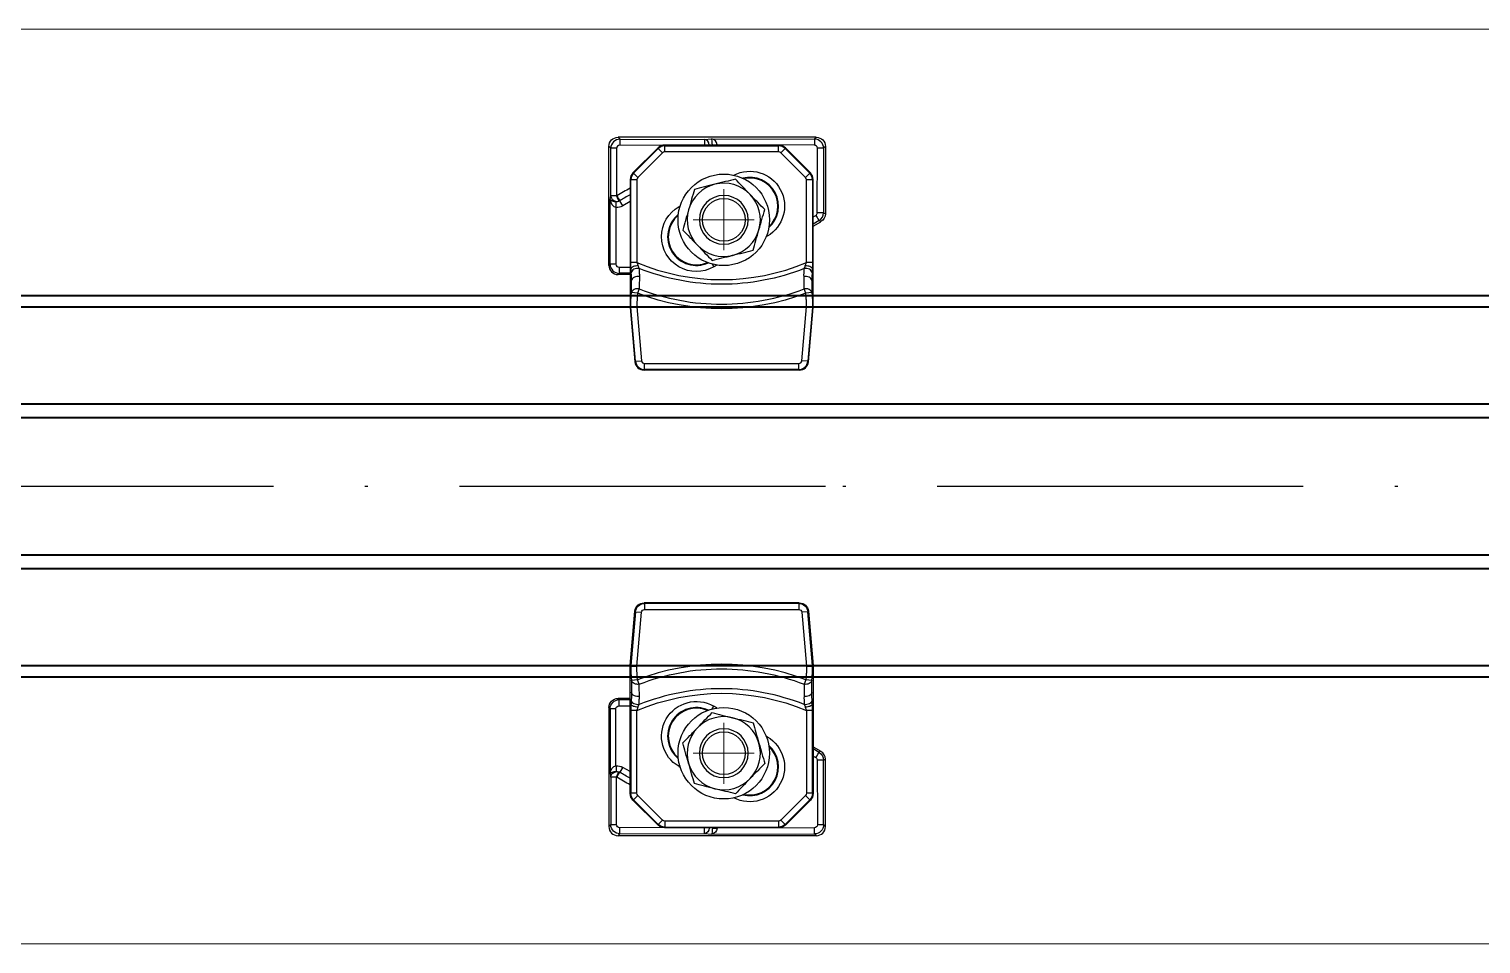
# Model space of a CAD drawing. Header units: centimetres. Extents: x 470464 to 524273, y 49611 to 59074.
# Drawn here: x 490144.97 to 490192.57, y 53542.56 to 53572.56 of the extents above; entities that cross this region are included whole.
import ezdxf

# ---------------------------------------------------------------- set-up
doc = ezdxf.new("R2010")
doc.units = ezdxf.units.CM
doc.header["$MEASUREMENT"] = 0
for name, pattern in [('1244_Aselsan_MIUM_3000$0$ACAD_ISO10W100', [18, 12, -3, 0, -3]), ('ACAD_ISO08W100', [36, 24, -3, 6, -3]), ('CHAIN', [0.3543, 0.2362, -0.0295, 0.0591, -0.0295]), ('XKITLINE00', [0])]:
    doc.linetypes.add(name, pattern=pattern)
for name, color, linetype, lineweight in [('1', 7, 'Continuous', 25), ('AAA_EKSEN', 1, 'ACAD_ISO08W100', 9), ('S-COLS-CONC', 4, 'Continuous', 40)]:
    doc.layers.add(name, color=color, linetype=linetype, lineweight=lineweight)

# ---------------------------------------------------------------- blocks, each defined once
blk = doc.blocks.new('K')
at = {"color": 2, "linetype": 'XKITLINE00', "lineweight": 0}
for p, q in [((490171.079, 45072.563), (490099.746, 45072.563)), ((490171.079, 45072.563), (490999.746, 45072.563)), ((490171.079, 45042.563), (490099.746, 45042.563)), ((490171.079, 45042.563), (490999.746, 45042.563))]:
    blk.add_line(p, q, dxfattribs=at)
at = {"color": 2, "linetype": '1244_Aselsan_MIUM_3000$0$ACAD_ISO10W100'}
for p, q in [((490171.079, 45057.563), (490071.291, 45057.563)), ((493625.746, 45057.563), (490171.079, 45057.563))]:
    blk.add_line(p, q, dxfattribs=at)
at = {"layer": '1', "color": 2, "linetype": 'Continuous'}
for p, q in [((490170.781, 45069.013), (490164.278, 45069.013)), ((490164.278, 45069.013), (490164.34, 45068.951)), ((490164.34, 45068.951), (490167.119, 45068.942)), ((490167.119, 45068.942), (490167.347, 45068.965)), ((490167.347, 45068.965), (490170.723, 45068.955)), ((490170.723, 45068.955), (490170.781, 45069.013)), ((490164.041, 45068.652), (490163.979, 45068.714)), ((490163.979, 45064.811), (490163.979, 45068.714)), ((490164.041, 45067.094), (490164.041, 45068.652)), ((490164.233, 45068.652), (490164.041, 45068.652)), ((490164.233, 45068.652), (490164.233, 45067.094)), ((490165.733, 45068.747), (490164.333, 45068.752)), ((490165.59, 45068.668), (490164.765, 45067.843)), ((490164.788, 45067.833), (490165.599, 45068.645)), ((490165.74, 45068.504), (490164.929, 45067.692)), ((490165.599, 45068.645), (490165.59, 45068.668)), ((490165.74, 45068.504), (490165.599, 45068.645)), ((490169.553, 45068.755), (490165.801, 45068.755)), ((490165.801, 45068.755), (490165.811, 45068.732)), ((490165.811, 45068.732), (490169.544, 45068.732)), ((490165.811, 45068.533), (490165.811, 45068.732)), ((490169.544, 45068.533), (490165.811, 45068.533)), ((490170.716, 45068.756), (490167.528, 45068.766)), ((490169.544, 45068.732), (490169.554, 45068.755)), ((490169.544, 45068.533), (490169.544, 45068.732)), ((490169.614, 45068.504), (490169.755, 45068.645)), ((490170.426, 45067.692), (490169.614, 45068.504)), ((490169.765, 45068.668), (490169.755, 45068.645)), ((490169.755, 45068.645), (490170.567, 45067.833)), ((490170.59, 45067.843), (490169.765, 45068.668)), ((490170.814, 45066.539), (490170.815, 45068.656)), ((490171.021, 45068.655), (490171.02, 45066.538)), ((490171.079, 45068.714), (490171.021, 45068.655)), ((490171.079, 45068.714), (490171.079, 45066.504)), ((490164.677, 45067.631), (490164.677, 45064.709)), ((490164.7, 45067.622), (490164.677, 45067.631)), ((490164.9, 45067.622), (490164.7, 45067.622)), ((490164.7, 45064.908), (490164.7, 45067.622)), ((490164.765, 45067.843), (490164.788, 45067.833)), ((490164.929, 45067.692), (490164.788, 45067.833)), ((490164.9, 45067.622), (490164.9, 45064.908)), ((490170.426, 45067.692), (490170.567, 45067.833)), ((490170.654, 45067.622), (490170.455, 45067.622)), ((490170.455, 45064.908), (490170.455, 45067.622)), ((490170.567, 45067.833), (490170.59, 45067.843)), ((490170.677, 45067.631), (490170.654, 45067.622)), ((490170.654, 45067.622), (490170.654, 45064.908)), ((490170.677, 45064.709), (490170.677, 45067.631)), ((490164.018, 45066.976), (490164.041, 45067.094)), ((490164.019, 45064.851), (490164.018, 45066.976)), ((490164.233, 45067.094), (490164.041, 45067.094)), ((490164.211, 45066.72), (490164.211, 45064.852)), ((490164.677, 45066.911), (490164.432, 45066.771)), ((490166.279, 45066.744), (490166.318, 45066.766)), ((490166.3, 45066.708), (490166.279, 45066.744)), ((490170.677, 45066.402), (490170.765, 45066.453)), ((490171.02, 45066.538), (490171.079, 45066.504)), ((490170.872, 45066.28), (490170.677, 45066.166)), ((490170.677, 45066.099), (490170.931, 45066.246)), ((490170.931, 45066.246), (490170.872, 45066.28)), ((490169.167, 45065.767), (490169.139, 45065.751)), ((490169.167, 45065.767), (490169.154, 45065.79)), ((490163.979, 45064.811), (490164.019, 45064.851)), ((490164.318, 45064.553), (490164.278, 45064.513)), ((490164.311, 45064.753), (490164.677, 45064.754)), ((490164.677, 45064.554), (490164.318, 45064.553)), ((490164.704, 45064.709), (490164.677, 45064.709)), ((490164.9, 45064.908), (490164.7, 45064.908)), ((490167.362, 45064.857), (490167.417, 45064.762)), ((490167.523, 45064.824), (490167.417, 45064.762)), ((490170.654, 45064.908), (490170.455, 45064.908)), ((490170.65, 45064.709), (490170.677, 45064.709)), ((490164.677, 45064.513), (490164.278, 45064.513)), ((490164.677, 45064.326), (490164.677, 45063.826)), ((490164.724, 45064.321), (490164.677, 45064.326)), ((490170.631, 45064.321), (490170.677, 45064.326)), ((490170.677, 45063.826), (490170.677, 45064.326)), ((490164.712, 45063.823), (490164.677, 45063.826)), ((490164.712, 45063.823), (490164.722, 45063.92)), ((490164.91, 45063.802), (490164.712, 45063.823)), ((490164.92, 45063.899), (490164.722, 45063.92)), ((490164.92, 45063.899), (490164.91, 45063.802)), ((490164.975, 45064.044), (490164.92, 45063.899)), ((490170.435, 45063.899), (490170.379, 45064.044)), ((490170.633, 45063.92), (490170.435, 45063.899)), ((490170.445, 45063.802), (490170.435, 45063.899)), ((490170.643, 45063.823), (490170.445, 45063.802)), ((490170.633, 45063.92), (490170.643, 45063.823)), ((490170.643, 45063.823), (490170.677, 45063.826)), ((490164.679, 45063.432), (490164.834, 45061.651)), ((490164.896, 45063.459), (490164.696, 45063.46)), ((490164.698, 45063.433), (490164.896, 45063.45)), ((490164.852, 45061.67), (490164.698, 45063.433)), ((490164.896, 45063.45), (490165.05, 45061.687)), ((490170.304, 45061.687), (490170.459, 45063.45)), ((490170.658, 45063.46), (490170.459, 45063.459)), ((490170.657, 45063.433), (490170.459, 45063.45)), ((490170.657, 45063.433), (490170.503, 45061.67)), ((490170.52, 45061.651), (490170.676, 45063.432)), ((490164.852, 45061.67), (490165.05, 45061.687)), ((490170.503, 45061.67), (490170.304, 45061.687)), ((490164.834, 45061.651), (490164.852, 45061.67)), ((490165.15, 45061.397), (490165.132, 45061.378)), ((490170.222, 45061.378), (490165.133, 45061.378)), ((490165.15, 45061.596), (490170.205, 45061.596)), ((490165.15, 45061.397), (490165.15, 45061.596)), ((490170.205, 45061.397), (490165.15, 45061.397)), ((490170.205, 45061.397), (490170.205, 45061.596)), ((490170.223, 45061.378), (490170.205, 45061.397)), ((490170.503, 45061.67), (490170.52, 45061.651)), ((490165.15, 45053.728), (490165.132, 45053.747)), ((490170.222, 45053.747), (490165.133, 45053.747)), ((490165.15, 45053.728), (490165.15, 45053.529)), ((490170.205, 45053.728), (490165.15, 45053.728)), ((490170.223, 45053.747), (490170.205, 45053.728)), ((490170.205, 45053.728), (490170.205, 45053.529)), ((490164.679, 45051.693), (490164.834, 45053.474)), ((490164.852, 45053.455), (490164.698, 45051.692)), ((490164.834, 45053.474), (490164.852, 45053.455)), ((490164.852, 45053.455), (490165.05, 45053.438)), ((490164.896, 45051.675), (490165.05, 45053.438)), ((490165.15, 45053.529), (490170.205, 45053.529)), ((490170.503, 45053.455), (490170.304, 45053.438)), ((490170.304, 45053.438), (490170.459, 45051.675)), ((490170.503, 45053.455), (490170.52, 45053.474)), ((490170.657, 45051.692), (490170.503, 45053.455)), ((490170.52, 45053.474), (490170.676, 45051.693)), ((490164.698, 45051.692), (490164.896, 45051.675)), ((490170.657, 45051.692), (490170.459, 45051.675)), ((490164.712, 45051.303), (490164.677, 45051.299)), ((490164.677, 45050.8), (490164.677, 45051.299)), ((490164.896, 45051.666), (490164.696, 45051.665)), ((490164.91, 45051.323), (490164.712, 45051.303)), ((490164.712, 45051.303), (490164.722, 45051.205)), ((490164.92, 45051.226), (490164.722, 45051.205)), ((490164.92, 45051.226), (490164.91, 45051.323)), ((490164.975, 45051.081), (490164.92, 45051.226)), ((490170.435, 45051.226), (490170.379, 45051.081)), ((490170.445, 45051.323), (490170.435, 45051.226)), ((490170.633, 45051.205), (490170.435, 45051.226)), ((490170.643, 45051.303), (490170.445, 45051.323)), ((490170.658, 45051.665), (490170.459, 45051.666)), ((490170.633, 45051.205), (490170.643, 45051.303)), ((490170.643, 45051.303), (490170.677, 45051.299)), ((490170.677, 45051.299), (490170.677, 45050.8)), ((490164.724, 45050.804), (490164.677, 45050.8)), ((490170.631, 45050.804), (490170.677, 45050.8)), ((490163.979, 45050.314), (490164.019, 45050.274)), ((490163.979, 45050.314), (490163.979, 45046.411)), ((490164.019, 45050.274), (490164.018, 45048.149)), ((490164.211, 45048.406), (490164.211, 45050.273)), ((490164.677, 45050.613), (490164.278, 45050.613)), ((490164.318, 45050.573), (490164.278, 45050.613)), ((490164.311, 45050.372), (490164.677, 45050.371)), ((490164.677, 45050.571), (490164.318, 45050.573)), ((490164.677, 45047.494), (490164.677, 45050.417)), ((490164.704, 45050.417), (490164.677, 45050.417)), ((490167.362, 45050.268), (490167.417, 45050.363)), ((490167.523, 45050.301), (490167.417, 45050.363)), ((490170.65, 45050.417), (490170.677, 45050.417)), ((490170.677, 45050.417), (490170.677, 45047.494)), ((490164.9, 45050.217), (490164.7, 45050.217)), ((490164.7, 45050.217), (490164.7, 45047.503)), ((490164.9, 45047.503), (490164.9, 45050.217)), ((490170.654, 45050.217), (490170.455, 45050.217)), ((490170.455, 45050.217), (490170.455, 45047.503)), ((490170.654, 45047.503), (490170.654, 45050.217)), ((490169.167, 45049.358), (490169.139, 45049.374)), ((490169.167, 45049.358), (490169.154, 45049.335)), ((490170.677, 45049.026), (490170.931, 45048.879)), ((490170.872, 45048.845), (490170.677, 45048.959)), ((490170.931, 45048.879), (490170.872, 45048.845)), ((490164.677, 45048.214), (490164.432, 45048.354)), ((490166.3, 45048.418), (490166.279, 45048.381)), ((490166.279, 45048.381), (490166.318, 45048.359)), ((490170.677, 45048.723), (490170.765, 45048.672)), ((490170.814, 45048.586), (490170.815, 45046.469)), ((490171.02, 45048.587), (490171.079, 45048.621)), ((490171.021, 45046.47), (490171.02, 45048.587)), ((490171.079, 45046.411), (490171.079, 45048.621)), ((490164.018, 45048.149), (490164.041, 45048.031)), ((490164.041, 45048.031), (490164.041, 45046.473)), ((490164.233, 45048.031), (490164.041, 45048.031)), ((490164.233, 45046.473), (490164.233, 45048.031)), ((490164.7, 45047.503), (490164.677, 45047.494)), ((490164.9, 45047.503), (490164.7, 45047.503)), ((490164.929, 45047.433), (490164.788, 45047.292)), ((490165.74, 45046.621), (490164.929, 45047.433)), ((490170.426, 45047.433), (490169.614, 45046.621)), ((490170.426, 45047.433), (490170.567, 45047.292)), ((490170.654, 45047.503), (490170.455, 45047.503)), ((490170.677, 45047.494), (490170.654, 45047.503)), ((490164.765, 45047.282), (490164.788, 45047.292)), ((490165.59, 45046.458), (490164.765, 45047.282)), ((490164.788, 45047.292), (490165.599, 45046.48)), ((490169.755, 45046.48), (490170.567, 45047.292)), ((490170.59, 45047.282), (490169.765, 45046.458)), ((490170.567, 45047.292), (490170.59, 45047.282)), ((490164.041, 45046.473), (490163.979, 45046.411)), ((490164.233, 45046.473), (490164.041, 45046.473)), ((490165.599, 45046.48), (490165.59, 45046.457)), ((490165.74, 45046.621), (490165.599, 45046.48)), ((490169.544, 45046.592), (490165.811, 45046.592)), ((490165.811, 45046.592), (490165.811, 45046.393)), ((490169.544, 45046.592), (490169.544, 45046.393)), ((490169.614, 45046.621), (490169.755, 45046.48)), ((490169.765, 45046.457), (490169.755, 45046.48)), ((490171.079, 45046.411), (490171.021, 45046.47)), ((490164.278, 45046.113), (490164.34, 45046.174)), ((490170.781, 45046.113), (490164.278, 45046.113)), ((490165.733, 45046.378), (490164.333, 45046.374)), ((490164.34, 45046.174), (490167.119, 45046.183)), ((490165.801, 45046.37), (490165.811, 45046.393)), ((490169.553, 45046.37), (490165.801, 45046.37)), ((490165.811, 45046.393), (490169.544, 45046.393)), ((490167.119, 45046.183), (490167.347, 45046.16)), ((490167.347, 45046.16), (490170.723, 45046.171)), ((490170.716, 45046.369), (490167.528, 45046.359)), ((490169.544, 45046.393), (490169.554, 45046.37)), ((490170.723, 45046.171), (490170.781, 45046.113))]:
    blk.add_line(p, q, dxfattribs=at)
for centre, radius in [((490167.746, 45066.307), 1.5), ((490167.746, 45066.307), 0.7), ((490167.746, 45048.818), 1.5), ((490167.746, 45048.818), 0.7)]:
    blk.add_circle(centre, radius, dxfattribs=at)
at = {"layer": '1', "color": 2, "linetype": 'Continuous', "extrusion": (0, 0, -1)}
for centre in [(-490167.746, 45066.307), (-490167.746, 45048.818)]:
    blk.add_circle(centre, 0.8, dxfattribs=at)
for centre, start, end in [((-490168.598, 45066.758), 62.5283, 240.1461), ((-490166.848, 45065.753), 240.1461, 60.1461), ((-490166.848, 45049.372), 299.8539, 119.8539), ((-490168.598, 45048.367), 119.8539, 297.4717)]:
    blk.add_arc(centre, 1.142, start, end, dxfattribs=at)
at = {"layer": '1', "color": 2, "linetype": 'Continuous'}
for centre, radius, start, end in [((490167.746, 45066.307), 1.2, 104, 164), ((490167.746, 45066.307), 1.2, 44, 104), ((490168.598, 45066.758), 0.943, 311.537, 104.1742), ((490168.598, 45066.758), 0.92, 313.323, 102.3911), ((490167.746, 45066.307), 1.2, 344, 44), ((490166.848, 45065.753), 0.943, 128.8258, 294.5326), ((490166.848, 45065.753), 0.92, 130.2855, 293.0729), ((490167.746, 45066.307), 1.2, 164, 224), ((490167.746, 45066.307), 1.2, 284, 344), ((490167.746, 45066.307), 1.2, 224, 284), ((490166.848, 45049.372), 0.943, 65.4674, 231.1742), ((490166.848, 45049.372), 0.92, 66.9271, 229.7145), ((490167.746, 45048.818), 1.2, 76, 136), ((490167.746, 45048.818), 1.2, 16, 76), ((490167.746, 45048.818), 1.2, 136, 196), ((490168.598, 45048.367), 0.943, 255.8258, 48.463), ((490168.598, 45048.367), 0.92, 257.6089, 46.677), ((490167.746, 45048.818), 1.2, 316, 16), ((490167.746, 45048.818), 1.2, 196, 256), ((490167.746, 45048.818), 1.2, 256, 316)]:
    blk.add_arc(centre, radius, start, end, dxfattribs=at)
at = {"layer": '1', "color": 2, "linetype": 'Continuous', "extrusion": (0, 0, -1)}
for centre, major_axis, ratio, start_param, end_param in [((490164.281, 45068.711), (0.214, -0.214), 0.992433, 2.359993, 3.923193), ((490170.778, 45068.711), (0.214, 0.214), 0.992433, 5.501585, 7.064785), ((490170.778, 45066.506), (0.261, -0.15), 0.994945, 5.763279, 6.803091), ((490167.677, 45072.456), (0, -9.067), 0.918737, 5.945855, 6.620515), ((490165.134, 45053.446), (0.204, -0.222), 0.995811, 2.403309, 3.879876), ((490165.15, 45053.429), (0.221, 0.203), 0.997694, 3.974105, 5.450673), ((490170.205, 45053.429), (0.221, -0.203), 0.997694, 3.974105, 5.450673), ((490170.221, 45053.446), (0.204, 0.222), 0.995811, 5.544902, 7.021469), ((490165.15, 45053.429), (0.068, -0.0742), 0.993033, 2.403309, 3.879876), ((490170.205, 45053.429), (-0.068, -0.0742), 0.993033, 2.403309, 3.879876), ((490164.92, 45051.226), (0.2, 0.001), 0.752836, 1.294298, 3.008789), ((490164.922, 45050.825), (0.2, 0.001), 0.752479, 1.288631, 3.008872), ((490167.677, 45042.376), (0, 8.405), 0.918737, 5.915201, 6.65117), ((490170.433, 45050.825), (0.2, -0.001), 0.752479, 0.132721, 1.852962), ((490170.435, 45051.226), (0.2, -0.001), 0.752836, 0.132804, 1.847295), ((490164.281, 45050.311), (0.214, -0.214), 0.992433, 2.359993, 3.923193), ((490164.319, 45050.273), (0.267, 0.138), 0.998031, 3.623062, 5.186262), ((490164.218, 45050.274), (-0.2, 0), 0.004269, 4.747034, 6.195918), ((490164.312, 45050.272), (0.0819, -0.0592), 0.989251, 2.52068, 4.08388), ((490164.318, 45050.373), (0.001, 0.2), 0.034627, 4.708031, 6.195866), ((490164.904, 45050.417), (0.2, -0.008), 0.422896, 1.380478, 3.045264), ((490164.911, 45050.557), (0.199, -0.014), 0.74106, 1.22626, 3.011378), ((490170.444, 45050.557), (0.199, 0.014), 0.74106, 0.130215, 1.915333), ((490170.451, 45050.417), (0.2, 0.008), 0.422896, 0.096328, 1.761115), ((490170.772, 45048.673), (0.101, 0.173), 0.027764, 4.691233, 6.195885), ((490170.721, 45048.586), (0.128, -0.271), 0.997202, 4.110755, 5.150568), ((490164.218, 45048.149), (0.042, 0.256), 0.76271, 4.58737, 6.036255), ((490164.26, 45047.968), (0.115, -0.426), 0.905428, 3.310168, 3.875491), ((490164.204, 45048.405), (-0.016, 0.199), 0.034866, 1.569261, 2.70958), ((490164.426, 45048.353), (0.099, 0.174), 0.027964, 1.549906, 2.758993), ((490170.714, 45048.586), (0.0667, 0.0748), 0.997721, 6.084759, 7.124571), ((490170.821, 45048.587), (0.2, 0), 0.004243, 0.087267, 1.605444), ((490164.218, 45048.149), (0.201, 0.012), 0.369521, 3.302192, 4.751077), ((490164.24, 45048.031), (0.196, 0.038), 0.907507, 3.350606, 5.211047), ((490164.253, 45047.967), (0.061, -0.253), 0.768803, 3.289543, 3.701099), ((490164.24, 45048.031), (0.071, 0.187), 0.032625, 4.699988, 5.905162), ((490164.245, 45048.029), (0.099, 0.174), 0.030283, 4.695034, 5.900559), ((490217.483, 45018.005), (148.541, -84.962), 0.002337, 1.9329, 1.936067), ((490217.488, 45018.006), (148.546, -84.96), 0.001169, 1.933599, 1.936064), ((490164.978, 45047.494), (0.278, 0.115), 0.997326, 2.750469, 3.532716), ((490165, 45047.504), (0.115, -0.277), 0.998522, 1.179673, 1.96192), ((490165, 45047.504), (-0.0928, -0.0384), 0.995546, 5.892062, 6.674309), ((490170.355, 45047.504), (0.0928, -0.0384), 0.995546, 5.892062, 6.674309), ((490170.355, 45047.504), (0.115, 0.277), 0.998522, 1.179673, 1.96192), ((490170.377, 45047.494), (0.278, -0.115), 0.997326, 5.892062, 6.674309), ((490164.341, 45046.474), (0.266, -0.139), 0.998207, 1.09196, 2.65516), ((490164.334, 45046.474), (0.0807, 0.0609), 0.988978, 2.219923, 3.783123), ((490165.802, 45046.671), (0.115, 0.278), 0.997326, 2.750469, 3.532716), ((490165.811, 45046.693), (0.277, -0.115), 0.998522, 1.179673, 1.96192), ((490165.811, 45046.693), (-0.0384, -0.0928), 0.995546, 5.892062, 6.674309), ((490169.544, 45046.693), (-0.0384, 0.0928), 0.995546, 2.750469, 3.532716), ((490169.544, 45046.693), (0.277, 0.115), 0.998522, 1.179673, 1.96192), ((490169.553, 45046.671), (0.115, -0.278), 0.997326, 5.892062, 6.674309), ((490170.715, 45046.469), (0.0469, -0.0889), 0.994028, 5.200197, 6.763397), ((490170.722, 45046.47), (0.175, 0.243), 0.996422, 0.949848, 2.513048), ((490170.822, 45046.47), (0.2, 0), 0.004243, 0.087267, 1.605444), ((490164.34, 45046.374), (-0.001, 0.2), 0.034899, 3.228912, 4.712496), ((490167.119, 45046.382), (-0.001, 0.2), 0.034899, 3.228912, 4.651252), ((490167.119, 45046.382), (-0.02, -0.199), 0.74823, 4.69971, 6.151435), ((490167.347, 45046.36), (0.003, 0.201), 0.124494, 1.540952, 3.020281), ((490167.347, 45046.36), (0.076, 0.188), 0.878606, 1.230281, 2.70961), ((490167.521, 45046.358), (0.2, -0.008), 0.005639, 3.866293, 4.746837), ((490167.011, 45046.394), (0.516, -0.056), 0.770786, 6.203754, 6.230389), ((490170.723, 45046.37), (0.001, -0.2), 0.034652, 0.087319, 1.566648)]:
    blk.add_ellipse(centre, major_axis=major_axis, ratio=ratio, start_param=start_param, end_param=end_param, dxfattribs=at)
at = {"layer": '1', "color": 2, "linetype": 'Continuous'}
for centre, major_axis, ratio, start_param, end_param in [((490164.341, 45068.651), (0.266, 0.139), 0.998207, 1.09196, 2.65516), ((490164.34, 45068.752), (-0.001, -0.2), 0.034899, 3.228912, 4.712496), ((490167.119, 45068.743), (-0.001, -0.2), 0.034899, 3.228912, 4.651252), ((490167.119, 45068.743), (-0.02, 0.199), 0.74823, 4.69971, 6.151435), ((490167.347, 45068.766), (0.076, -0.188), 0.878606, 1.230281, 2.70961), ((490167.347, 45068.766), (0.003, -0.201), 0.124494, 1.540952, 3.020281), ((490170.723, 45068.755), (0.001, 0.2), 0.034652, 0.087319, 1.566648), ((490170.722, 45068.655), (0.175, -0.243), 0.996422, 0.949848, 2.513048), ((490164.334, 45068.651), (0.0807, -0.0609), 0.988978, 2.219923, 3.783123), ((490165.802, 45068.455), (0.115, -0.278), 0.997326, 2.750469, 3.532716), ((490165.811, 45068.433), (0.277, 0.115), 0.998522, 1.179673, 1.96192), ((490165.811, 45068.433), (-0.0384, 0.0928), 0.995546, 5.892062, 6.674309), ((490167.521, 45068.767), (0.2, 0.008), 0.005639, 3.866293, 4.746837), ((490167.011, 45068.731), (0.516, 0.056), 0.770786, 6.203754, 6.230389), ((490169.544, 45068.433), (0.277, -0.115), 0.998522, 1.179673, 1.96192), ((490169.544, 45068.433), (-0.0384, -0.0928), 0.995546, 2.750469, 3.532716), ((490169.553, 45068.455), (0.115, 0.278), 0.997326, 5.892062, 6.674309), ((490170.715, 45068.656), (0.0469, 0.0889), 0.994028, 5.200197, 6.763397), ((490170.822, 45068.655), (0.2, 0), 0.004243, 0.087267, 1.605444), ((490164.978, 45067.631), (0.278, -0.115), 0.997326, 2.750469, 3.532716), ((490165, 45067.622), (0.115, 0.277), 0.998522, 1.179673, 1.96192), ((490165, 45067.622), (-0.0928, 0.0384), 0.995546, 5.892062, 6.674309), ((490170.355, 45067.622), (0.0928, 0.0384), 0.995546, 5.892062, 6.674309), ((490170.355, 45067.622), (0.115, -0.277), 0.998522, 1.179673, 1.96192), ((490170.377, 45067.631), (0.278, 0.115), 0.997326, 5.892062, 6.674309), ((490164.218, 45066.976), (0.042, -0.256), 0.76271, 4.58737, 6.036255), ((490164.218, 45066.976), (0.201, -0.012), 0.369521, 3.302192, 4.751077), ((490164.24, 45067.094), (0.196, -0.038), 0.907507, 3.350606, 5.211047), ((490164.253, 45067.158), (0.061, 0.253), 0.768803, 3.289543, 3.701099), ((490164.24, 45067.094), (0.071, -0.187), 0.032625, 4.699988, 5.905162), ((490217.483, 45097.12), (148.541, 84.962), 0.002337, 1.9329, 1.936067), ((490164.245, 45067.096), (0.099, -0.174), 0.030283, 4.695034, 5.900559), ((490217.488, 45097.119), (148.546, 84.96), 0.001169, 1.933599, 1.936064), ((490164.426, 45066.772), (0.099, -0.174), 0.027964, 1.549906, 2.758993), ((490164.204, 45066.72), (-0.016, -0.199), 0.034866, 1.569261, 2.70958), ((490164.26, 45067.157), (0.115, 0.426), 0.905428, 3.310168, 3.875491), ((490170.714, 45066.54), (0.0667, -0.0748), 0.997721, 6.084759, 7.124571), ((490170.772, 45066.452), (0.101, -0.173), 0.027764, 4.691233, 6.195885), ((490170.821, 45066.538), (0.2, 0), 0.004243, 0.087267, 1.605444), ((490170.721, 45066.539), (0.128, 0.271), 0.997202, 4.110755, 5.150568), ((490164.281, 45064.814), (0.214, 0.214), 0.992433, 2.359993, 3.923193), ((490164.218, 45064.851), (-0.2, 0), 0.004269, 4.747034, 6.195918), ((490164.319, 45064.852), (0.267, -0.138), 0.998031, 3.623062, 5.186262), ((490164.312, 45064.853), (0.0819, 0.0592), 0.989251, 2.52068, 4.08388), ((490164.318, 45064.752), (0.001, -0.2), 0.034627, 4.708031, 6.195866), ((490164.904, 45064.709), (0.2, 0.008), 0.422896, 1.380478, 3.045264), ((490164.911, 45064.568), (0.199, 0.014), 0.74106, 1.22626, 3.011378), ((490167.677, 45072.75), (0, -8.405), 0.918737, 5.915201, 6.65117), ((490170.444, 45064.568), (0.199, -0.014), 0.74106, 0.130215, 1.915333), ((490170.451, 45064.709), (0.2, -0.008), 0.422896, 0.096328, 1.761115), ((490164.922, 45064.3), (0.2, -0.001), 0.752479, 1.288631, 3.008872), ((490170.433, 45064.3), (0.2, 0.001), 0.752479, 0.132721, 1.852962), ((490164.92, 45063.899), (0.2, -0.001), 0.752836, 1.294298, 3.008789), ((490170.435, 45063.899), (0.2, 0.001), 0.752836, 0.132804, 1.847295), ((490165.15, 45061.697), (0.068, 0.0742), 0.993033, 2.403309, 3.879876), ((490170.205, 45061.697), (-0.068, 0.0742), 0.993033, 2.403309, 3.879876), ((490165.134, 45061.679), (0.204, 0.222), 0.995811, 2.403309, 3.879876), ((490165.15, 45061.697), (0.221, -0.203), 0.997694, 3.974105, 5.450673), ((490170.205, 45061.697), (0.221, 0.203), 0.997694, 3.974105, 5.450673), ((490170.221, 45061.679), (0.204, -0.222), 0.995811, 5.544902, 7.021469), ((490167.677, 45042.669), (0, 9.067), 0.918737, 5.945855, 6.620515), ((490170.778, 45048.619), (0.261, 0.15), 0.994945, 5.763279, 6.803091), ((490164.281, 45046.414), (0.214, 0.214), 0.992433, 2.359993, 3.923193), ((490170.778, 45046.414), (0.214, -0.214), 0.992433, 5.501585, 7.064785)]:
    blk.add_ellipse(centre, major_axis=major_axis, ratio=ratio, start_param=start_param, end_param=end_param, dxfattribs=at)
for points, weights in [([(490165.59, 45068.668), (490165.59, 45068.668), (490165.59, 45068.668)], [0.500000031836, 0.499999968164, 0.500000031836]), ([(490165.801, 45068.755), (490165.801, 45068.755), (490165.801, 45068.755)], [0.500000031229, 0.499999968771, 0.500000031229]), ([(490169.554, 45068.755), (490169.553, 45068.755), (490169.553, 45068.755)], [0.500000031722, 0.499999968278, 0.500000031722]), ([(490169.765, 45068.668), (490169.765, 45068.668), (490169.765, 45068.668)], [0.500000032004, 0.499999967996, 0.500000032004]), ([(490164.677, 45067.631), (490164.677, 45067.631), (490164.677, 45067.631)], [0.500000031519, 0.499999968481, 0.500000031519]), ([(490164.765, 45067.843), (490164.765, 45067.843), (490164.765, 45067.843)], [0.500000031966, 0.499999968034, 0.500000031966]), ([(490170.59, 45067.843), (490170.59, 45067.843), (490170.59, 45067.843)], [0.500000032286, 0.499999967714, 0.500000032286]), ([(490170.677, 45067.631), (490170.677, 45067.631), (490170.677, 45067.631)], [0.500000031564, 0.499999968436, 0.500000031564]), ([(490164.834, 45061.651), (490164.834, 45061.651), (490164.834, 45061.651)], [0.500000154962, 0.499999845038, 0.500000154962]), ([(490165.132, 45061.378), (490165.132, 45061.378), (490165.133, 45061.378)], [0.500000154938, 0.499999845062, 0.500000154938]), ([(490170.222, 45061.378), (490170.222, 45061.378), (490170.223, 45061.378)], [0.500000154953, 0.499999845047, 0.500000154953]), ([(490170.52, 45061.651), (490170.52, 45061.651), (490170.52, 45061.651)], [0.500000154951, 0.499999845049, 0.500000154951]), ([(490165.132, 45053.747), (490165.132, 45053.747), (490165.133, 45053.747)], [0.500000154938, 0.499999845062, 0.500000154938]), ([(490170.222, 45053.747), (490170.222, 45053.747), (490170.223, 45053.747)], [0.500000154953, 0.499999845047, 0.500000154953]), ([(490164.834, 45053.474), (490164.834, 45053.474), (490164.834, 45053.474)], [0.500000154962, 0.499999845038, 0.500000154962]), ([(490170.52, 45053.474), (490170.52, 45053.474), (490170.52, 45053.474)], [0.500000154951, 0.499999845049, 0.500000154951]), ([(490164.677, 45047.494), (490164.677, 45047.494), (490164.677, 45047.494)], [0.500000031519, 0.499999968481, 0.500000031519]), ([(490170.677, 45047.494), (490170.677, 45047.494), (490170.677, 45047.494)], [0.500000031564, 0.499999968436, 0.500000031564]), ([(490164.765, 45047.282), (490164.765, 45047.282), (490164.765, 45047.282)], [0.500000031966, 0.499999968034, 0.500000031966]), ([(490170.59, 45047.282), (490170.59, 45047.282), (490170.59, 45047.282)], [0.500000032286, 0.499999967714, 0.500000032286]), ([(490165.59, 45046.457), (490165.59, 45046.458), (490165.59, 45046.458)], [0.500000031836, 0.499999968164, 0.500000031836]), ([(490169.765, 45046.458), (490169.765, 45046.458), (490169.765, 45046.457)], [0.500000032004, 0.499999967996, 0.500000032004]), ([(490165.801, 45046.37), (490165.801, 45046.37), (490165.801, 45046.37)], [0.500000031229, 0.499999968771, 0.500000031229]), ([(490169.554, 45046.37), (490169.553, 45046.37), (490169.553, 45046.37)], [0.500000031722, 0.499999968278, 0.500000031722])]:
    blk.add_rational_spline(points, weights, degree=2, dxfattribs=at)
for points in [[(490167.455, 45067.472), (490167.221, 45067.413), (490166.992, 45067.356), (490166.783, 45067.304)], [(490168.609, 45067.141), (490168.441, 45067.315), (490168.277, 45067.485), (490168.128, 45067.639)], [(490164.233, 45067.094), (490164.235, 45067.094), (490164.236, 45067.095), (490164.238, 45067.096)], [(490164.335, 45066.934), (490164.325, 45066.928), (490164.315, 45066.923), (490164.304, 45066.919)], [(490166.592, 45066.638), (490166.525, 45066.405), (490166.46, 45066.179), (490166.401, 45065.972)], [(490168.899, 45065.977), (490168.966, 45066.209), (490169.031, 45066.436), (490169.09, 45066.642)], [(490166.882, 45065.474), (490167.051, 45065.3), (490167.214, 45065.13), (490167.364, 45064.975)], [(490168.036, 45065.143), (490168.271, 45065.201), (490168.5, 45065.259), (490168.708, 45065.311)], [(490164.704, 45064.709), (490164.702, 45064.771), (490164.7, 45064.838), (490164.7, 45064.908)], [(490164.722, 45063.92), (490164.723, 45064.054), (490164.723, 45064.187), (490164.724, 45064.321)], [(490170.631, 45064.321), (490170.632, 45064.187), (490170.632, 45064.054), (490170.633, 45063.92)], [(490164.677, 45063.459), (490164.684, 45063.459), (490164.69, 45063.46), (490164.696, 45063.46)], [(490164.677, 45063.458), (490164.677, 45063.459), (490164.677, 45063.459), (490164.677, 45063.459)], [(490164.679, 45063.433), (490164.678, 45063.441), (490164.677, 45063.45), (490164.677, 45063.458)], [(490164.698, 45063.433), (490164.691, 45063.433), (490164.685, 45063.432), (490164.679, 45063.432)], [(490164.679, 45063.432), (490164.679, 45063.432), (490164.679, 45063.432), (490164.679, 45063.433)], [(490164.698, 45063.433), (490164.697, 45063.442), (490164.696, 45063.451), (490164.696, 45063.46)], [(490164.896, 45063.459), (490164.896, 45063.456), (490164.896, 45063.453), (490164.896, 45063.45)], [(490170.459, 45063.45), (490170.459, 45063.453), (490170.459, 45063.456), (490170.459, 45063.459)], [(490170.658, 45063.46), (490170.658, 45063.451), (490170.658, 45063.442), (490170.657, 45063.433)], [(490170.658, 45063.46), (490170.665, 45063.46), (490170.671, 45063.459), (490170.677, 45063.459)], [(490170.677, 45063.458), (490170.677, 45063.45), (490170.677, 45063.441), (490170.676, 45063.433)], [(490170.676, 45063.433), (490170.676, 45063.432), (490170.676, 45063.432), (490170.676, 45063.432)], [(490170.677, 45063.459), (490170.677, 45063.459), (490170.677, 45063.459), (490170.677, 45063.458)], [(490164.679, 45051.693), (490164.678, 45051.684), (490164.677, 45051.676), (490164.677, 45051.667)], [(490164.698, 45051.692), (490164.691, 45051.692), (490164.685, 45051.693), (490164.679, 45051.693)], [(490164.679, 45051.693), (490164.679, 45051.693), (490164.679, 45051.693), (490164.679, 45051.693)], [(490164.698, 45051.692), (490164.697, 45051.683), (490164.696, 45051.674), (490164.696, 45051.665)], [(490170.658, 45051.665), (490170.658, 45051.674), (490170.658, 45051.683), (490170.657, 45051.692)], [(490170.677, 45051.667), (490170.677, 45051.676), (490170.677, 45051.684), (490170.676, 45051.693)], [(490170.676, 45051.693), (490170.676, 45051.693), (490170.676, 45051.693), (490170.676, 45051.693)], [(490164.677, 45051.667), (490164.677, 45051.667), (490164.677, 45051.666), (490164.677, 45051.666)], [(490164.677, 45051.666), (490164.684, 45051.666), (490164.69, 45051.665), (490164.696, 45051.665)], [(490164.896, 45051.666), (490164.896, 45051.669), (490164.896, 45051.672), (490164.896, 45051.675)], [(490170.459, 45051.675), (490170.459, 45051.672), (490170.459, 45051.669), (490170.459, 45051.666)], [(490170.658, 45051.665), (490170.665, 45051.665), (490170.671, 45051.666), (490170.677, 45051.666)], [(490170.677, 45051.666), (490170.677, 45051.666), (490170.677, 45051.667), (490170.677, 45051.667)], [(490164.722, 45051.205), (490164.723, 45051.072), (490164.723, 45050.938), (490164.724, 45050.804)], [(490170.631, 45050.804), (490170.632, 45050.938), (490170.632, 45051.072), (490170.633, 45051.205)], [(490164.704, 45050.417), (490164.702, 45050.354), (490164.7, 45050.287), (490164.7, 45050.217)], [(490166.882, 45049.651), (490167.051, 45049.826), (490167.214, 45049.995), (490167.364, 45050.15)], [(490168.036, 45049.982), (490168.271, 45049.924), (490168.5, 45049.867), (490168.708, 45049.815)], [(490166.592, 45048.487), (490166.525, 45048.72), (490166.46, 45048.946), (490166.401, 45049.153)], [(490168.899, 45049.149), (490168.966, 45048.916), (490169.031, 45048.689), (490169.09, 45048.483)], [(490164.233, 45048.031), (490164.235, 45048.031), (490164.236, 45048.03), (490164.238, 45048.029)], [(490164.335, 45048.191), (490164.325, 45048.197), (490164.315, 45048.202), (490164.304, 45048.206)], [(490168.609, 45047.984), (490168.441, 45047.81), (490168.277, 45047.641), (490168.128, 45047.486)], [(490167.455, 45047.654), (490167.221, 45047.712), (490166.992, 45047.769), (490166.783, 45047.821)]]:
    blk.add_open_spline(points, degree=3, dxfattribs=at)
for points, knots in [([(490168.128, 45067.639), (490168.023, 45067.613), (490167.916, 45067.586), (490167.693, 45067.531), (490167.574, 45067.501), (490167.455, 45067.472)], [0, 0, 0, 0, 0.5, 0.5, 1, 1, 1, 1]), ([(490166.783, 45067.304), (490166.753, 45067.201), (490166.723, 45067.094), (490166.66, 45066.873), (490166.626, 45066.755), (490166.592, 45066.638)], [0, 0, 0, 0, 0.5, 0.5, 1, 1, 1, 1]), ([(490169.09, 45066.642), (490169.015, 45066.72), (490168.939, 45066.799), (490168.779, 45066.965), (490168.693, 45067.053), (490168.609, 45067.141)], [0, 0, 0, 0, 0.5, 0.5, 1, 1, 1, 1]), ([(490166.401, 45065.972), (490166.476, 45065.895), (490166.553, 45065.815), (490166.713, 45065.65), (490166.798, 45065.561), (490166.882, 45065.474)], [0, 0, 0, 0, 0.5, 0.5, 1, 1, 1, 1]), ([(490168.708, 45065.311), (490168.738, 45065.414), (490168.768, 45065.52), (490168.832, 45065.741), (490168.866, 45065.859), (490168.899, 45065.977)], [0, 0, 0, 0, 0.5, 0.5, 1, 1, 1, 1]), ([(490167.364, 45064.975), (490167.468, 45065.001), (490167.575, 45065.028), (490167.799, 45065.084), (490167.918, 45065.113), (490168.036, 45065.143)], [0, 0, 0, 0, 0.5, 0.5, 1, 1, 1, 1]), ([(490164.677, 45064.709), (490164.677, 45064.672), (490164.677, 45064.599), (490164.677, 45064.496), (490164.677, 45064.401), (490164.677, 45064.351), (490164.677, 45064.326)], [0, 0, 0, 0, 0.250001, 0.5, 0.75, 1, 1, 1, 1]), ([(490164.712, 45064.573), (490164.709, 45064.604), (490164.707, 45064.642), (490164.705, 45064.692), (490164.705, 45064.7), (490164.704, 45064.709), (490164.704, 45064.709), (490164.704, 45064.709)], [0, 0, 0, 0, 0.836069, 0.836069, 0.999965, 0.999965, 1, 1, 1, 1]), ([(490164.724, 45064.321), (490164.724, 45064.321), (490164.724, 45064.321), (490164.723, 45064.361), (490164.722, 45064.402), (490164.718, 45064.487), (490164.715, 45064.53), (490164.712, 45064.573)], [0, 0, 0, 0, 0.000015, 0.000015, 0.496417, 0.496417, 1, 1, 1, 1]), ([(490164.9, 45064.908), (490164.91, 45064.874), (490164.921, 45064.84), (490164.934, 45064.804), (490164.936, 45064.798), (490164.938, 45064.793)], [0, 0, 0, 0, 0.858601, 0.858601, 1, 1, 1, 1]), ([(490164.938, 45064.793), (490164.947, 45064.768), (490164.956, 45064.743), (490164.966, 45064.719), (490164.967, 45064.715), (490164.968, 45064.712)], [0, 0, 0, 0, 0.863107, 0.863107, 1, 1, 1, 1]), ([(490170.387, 45064.712), (490169.954, 45064.541), (490169.509, 45064.411), (490168.598, 45064.236), (490168.134, 45064.193), (490166.757, 45064.193), (490165.831, 45064.371), (490164.968, 45064.712)], [0, 0, 0, 0, 0.25, 0.25, 0.5, 0.5, 1, 1, 1, 1]), ([(490164.968, 45064.712), (490164.971, 45064.667), (490164.974, 45064.622), (490164.977, 45064.533), (490164.979, 45064.488), (490164.978, 45064.444)], [0, 0, 0, 0, 0.500153, 0.500153, 1, 1, 1, 1]), ([(490170.377, 45064.444), (490170.376, 45064.482), (490170.377, 45064.519), (490170.38, 45064.595), (490170.382, 45064.633), (490170.385, 45064.685), (490170.386, 45064.698), (490170.387, 45064.712)], [0, 0, 0, 0, 0.423047, 0.423047, 0.845832, 0.845832, 1, 1, 1, 1]), ([(490170.387, 45064.712), (490170.395, 45064.732), (490170.403, 45064.756), (490170.414, 45064.785), (490170.415, 45064.789), (490170.417, 45064.793)], [0, 0, 0, 0, 0.864692, 0.864692, 1, 1, 1, 1]), ([(490170.417, 45064.793), (490170.426, 45064.819), (490170.435, 45064.846), (490170.444, 45064.874), (490170.445, 45064.875), (490170.448, 45064.887), (490170.452, 45064.897), (490170.455, 45064.908)], [0, 0, 0, 0, 0.704482, 0.704482, 0.731136, 0.731136, 1, 1, 1, 1]), ([(490170.643, 45064.573), (490170.642, 45064.56), (490170.641, 45064.546), (490170.638, 45064.497), (490170.636, 45064.461), (490170.632, 45064.389), (490170.631, 45064.354), (490170.631, 45064.321), (490170.631, 45064.321), (490170.631, 45064.321)], [0, 0, 0, 0, 0.155547, 0.155547, 0.580528, 0.580528, 0.999985, 0.999985, 1, 1, 1, 1]), ([(490170.65, 45064.709), (490170.65, 45064.709), (490170.65, 45064.709), (490170.649, 45064.666), (490170.647, 45064.626), (490170.644, 45064.586), (490170.644, 45064.579), (490170.643, 45064.573)], [0, 0, 0, 0, 0.000035, 0.000035, 0.836112, 0.836112, 1, 1, 1, 1]), ([(490170.654, 45064.908), (490170.654, 45064.889), (490170.654, 45064.871), (490170.654, 45064.853), (490170.654, 45064.803), (490170.652, 45064.754), (490170.65, 45064.709)], [0, 0, 0, 0, 0.267342, 0.267342, 0.267342, 1, 1, 1, 1]), ([(490170.677, 45064.326), (490170.677, 45064.351), (490170.677, 45064.401), (490170.677, 45064.496), (490170.677, 45064.599), (490170.677, 45064.672), (490170.677, 45064.709)], [0, 0, 0, 0, 0.25, 0.5, 0.749999, 1, 1, 1, 1]), ([(490164.978, 45064.444), (490164.978, 45064.357), (490164.977, 45064.269), (490164.976, 45064.135), (490164.976, 45064.09), (490164.975, 45064.044)], [0, 0, 0, 0, 0.657537, 0.657537, 1, 1, 1, 1]), ([(490170.379, 45064.044), (490170.379, 45064.132), (490170.378, 45064.219), (490170.377, 45064.353), (490170.377, 45064.399), (490170.377, 45064.444)], [0, 0, 0, 0, 0.657537, 0.657537, 1, 1, 1, 1]), ([(490164.677, 45063.826), (490164.677, 45063.801), (490164.677, 45063.751), (490164.677, 45063.657), (490164.677, 45063.558), (490164.677, 45063.491), (490164.677, 45063.459)], [0, 0, 0, 0, 0.258096, 0.516192, 0.774287, 1, 1, 1, 1]), ([(490164.696, 45063.46), (490164.697, 45063.497), (490164.697, 45063.535), (490164.699, 45063.609), (490164.7, 45063.647), (490164.704, 45063.731), (490164.707, 45063.777), (490164.712, 45063.823)], [0, 0, 0, 0, 0.308433, 0.308433, 0.618953, 0.618953, 1, 1, 1, 1]), ([(490164.91, 45063.802), (490164.906, 45063.76), (490164.903, 45063.717), (490164.899, 45063.639), (490164.898, 45063.603), (490164.896, 45063.531), (490164.896, 45063.495), (490164.896, 45063.459)], [0, 0, 0, 0, 0.37098, 0.37098, 0.685408, 0.685408, 1, 1, 1, 1]), ([(490164.975, 45064.044), (490165.408, 45063.878), (490165.853, 45063.752), (490166.76, 45063.583), (490167.223, 45063.54), (490168.595, 45063.541), (490169.516, 45063.713), (490170.379, 45064.044)], [0, 0, 0, 0, 0.25, 0.25, 0.5, 0.5, 1, 1, 1, 1]), ([(490170.459, 45063.459), (490170.459, 45063.494), (490170.459, 45063.529), (490170.457, 45063.598), (490170.456, 45063.633), (490170.452, 45063.713), (490170.449, 45063.757), (490170.445, 45063.802)], [0, 0, 0, 0, 0.304321, 0.304321, 0.608496, 0.608496, 1, 1, 1, 1]), ([(490170.643, 45063.823), (490170.643, 45063.823), (490170.643, 45063.823), (490170.648, 45063.774), (490170.651, 45063.726), (490170.655, 45063.641), (490170.656, 45063.605), (490170.658, 45063.532), (490170.658, 45063.496), (490170.658, 45063.46)], [0, 0, 0, 0, 0.000017, 0.000017, 0.401467, 0.401467, 0.701656, 0.701656, 1, 1, 1, 1]), ([(490170.677, 45063.459), (490170.677, 45063.491), (490170.677, 45063.558), (490170.677, 45063.657), (490170.677, 45063.751), (490170.677, 45063.801), (490170.677, 45063.826)], [0, 0, 0, 0, 0.225713, 0.483808, 0.741904, 1, 1, 1, 1]), ([(490170.676, 45063.432), (490170.671, 45063.432), (490170.665, 45063.433), (490170.659, 45063.433), (490170.658, 45063.433), (490170.657, 45063.433)], [0, 0, 0, 0, 0.876308, 0.876308, 1, 1, 1, 1]), ([(490170.676, 45051.693), (490170.671, 45051.693), (490170.665, 45051.692), (490170.659, 45051.692), (490170.658, 45051.692), (490170.657, 45051.692)], [0, 0, 0, 0, 0.876308, 0.876308, 1, 1, 1, 1]), ([(490164.677, 45051.299), (490164.677, 45051.324), (490164.677, 45051.374), (490164.677, 45051.468), (490164.677, 45051.567), (490164.677, 45051.634), (490164.677, 45051.666)], [0, 0, 0, 0, 0.258096, 0.516192, 0.774287, 1, 1, 1, 1]), ([(490164.696, 45051.665), (490164.697, 45051.628), (490164.697, 45051.591), (490164.699, 45051.516), (490164.7, 45051.478), (490164.704, 45051.395), (490164.707, 45051.348), (490164.712, 45051.303)], [0, 0, 0, 0, 0.308433, 0.308433, 0.618953, 0.618953, 1, 1, 1, 1]), ([(490164.91, 45051.323), (490164.906, 45051.366), (490164.903, 45051.408), (490164.899, 45051.486), (490164.898, 45051.522), (490164.896, 45051.594), (490164.896, 45051.63), (490164.896, 45051.666)], [0, 0, 0, 0, 0.37098, 0.37098, 0.685408, 0.685408, 1, 1, 1, 1]), ([(490164.975, 45051.081), (490165.408, 45051.247), (490165.853, 45051.373), (490166.76, 45051.542), (490167.223, 45051.585), (490168.595, 45051.584), (490169.516, 45051.413), (490170.379, 45051.081)], [0, 0, 0, 0, 0.25, 0.25, 0.5, 0.5, 1, 1, 1, 1]), ([(490170.459, 45051.666), (490170.459, 45051.631), (490170.459, 45051.596), (490170.457, 45051.527), (490170.456, 45051.492), (490170.452, 45051.413), (490170.449, 45051.368), (490170.445, 45051.323)], [0, 0, 0, 0, 0.304321, 0.304321, 0.608496, 0.608496, 1, 1, 1, 1]), ([(490170.643, 45051.303), (490170.643, 45051.303), (490170.643, 45051.303), (490170.648, 45051.351), (490170.651, 45051.399), (490170.655, 45051.484), (490170.656, 45051.521), (490170.658, 45051.593), (490170.658, 45051.629), (490170.658, 45051.665)], [0, 0, 0, 0, 0.000017, 0.000017, 0.401467, 0.401467, 0.701656, 0.701656, 1, 1, 1, 1]), ([(490170.677, 45051.666), (490170.677, 45051.634), (490170.677, 45051.567), (490170.677, 45051.468), (490170.677, 45051.374), (490170.677, 45051.324), (490170.677, 45051.299)], [0, 0, 0, 0, 0.225713, 0.483808, 0.741904, 1, 1, 1, 1]), ([(490164.677, 45050.417), (490164.677, 45050.453), (490164.677, 45050.526), (490164.677, 45050.629), (490164.677, 45050.724), (490164.677, 45050.774), (490164.677, 45050.8)], [0, 0, 0, 0, 0.250001, 0.5, 0.75, 1, 1, 1, 1]), ([(490164.724, 45050.804), (490164.724, 45050.804), (490164.724, 45050.804), (490164.723, 45050.765), (490164.722, 45050.723), (490164.718, 45050.638), (490164.715, 45050.595), (490164.712, 45050.552)], [0, 0, 0, 0, 0.000015, 0.000015, 0.496417, 0.496417, 1, 1, 1, 1]), ([(490170.387, 45050.413), (490169.954, 45050.584), (490169.509, 45050.714), (490168.598, 45050.889), (490168.134, 45050.932), (490166.757, 45050.932), (490165.831, 45050.754), (490164.968, 45050.413)], [0, 0, 0, 0, 0.25, 0.25, 0.5, 0.5, 1, 1, 1, 1]), ([(490164.978, 45050.681), (490164.978, 45050.769), (490164.977, 45050.856), (490164.976, 45050.99), (490164.976, 45051.035), (490164.975, 45051.081)], [0, 0, 0, 0, 0.657537, 0.657537, 1, 1, 1, 1]), ([(490170.379, 45051.081), (490170.379, 45050.993), (490170.378, 45050.906), (490170.377, 45050.772), (490170.377, 45050.727), (490170.377, 45050.681)], [0, 0, 0, 0, 0.657537, 0.657537, 1, 1, 1, 1]), ([(490170.643, 45050.552), (490170.642, 45050.565), (490170.641, 45050.579), (490170.638, 45050.628), (490170.636, 45050.665), (490170.632, 45050.736), (490170.631, 45050.771), (490170.631, 45050.804), (490170.631, 45050.804), (490170.631, 45050.804)], [0, 0, 0, 0, 0.155547, 0.155547, 0.580528, 0.580528, 0.999985, 0.999985, 1, 1, 1, 1]), ([(490170.677, 45050.8), (490170.677, 45050.774), (490170.677, 45050.724), (490170.677, 45050.629), (490170.677, 45050.526), (490170.677, 45050.453), (490170.677, 45050.417)], [0, 0, 0, 0, 0.25, 0.5, 0.749999, 1, 1, 1, 1]), ([(490164.712, 45050.552), (490164.709, 45050.521), (490164.707, 45050.483), (490164.705, 45050.433), (490164.705, 45050.425), (490164.704, 45050.417), (490164.704, 45050.417), (490164.704, 45050.417)], [0, 0, 0, 0, 0.836069, 0.836069, 0.999965, 0.999965, 1, 1, 1, 1]), ([(490164.9, 45050.217), (490164.91, 45050.251), (490164.921, 45050.285), (490164.934, 45050.322), (490164.936, 45050.327), (490164.938, 45050.332)], [0, 0, 0, 0, 0.858601, 0.858601, 1, 1, 1, 1]), ([(490164.938, 45050.332), (490164.947, 45050.357), (490164.956, 45050.382), (490164.966, 45050.406), (490164.967, 45050.41), (490164.968, 45050.413)], [0, 0, 0, 0, 0.863107, 0.863107, 1, 1, 1, 1]), ([(490164.968, 45050.413), (490164.971, 45050.458), (490164.974, 45050.503), (490164.977, 45050.592), (490164.979, 45050.637), (490164.978, 45050.681)], [0, 0, 0, 0, 0.500153, 0.500153, 1, 1, 1, 1]), ([(490170.377, 45050.681), (490170.376, 45050.643), (490170.377, 45050.606), (490170.38, 45050.53), (490170.382, 45050.492), (490170.385, 45050.441), (490170.386, 45050.427), (490170.387, 45050.413)], [0, 0, 0, 0, 0.423047, 0.423047, 0.845832, 0.845832, 1, 1, 1, 1]), ([(490170.387, 45050.413), (490170.395, 45050.393), (490170.403, 45050.369), (490170.414, 45050.34), (490170.415, 45050.336), (490170.417, 45050.332)], [0, 0, 0, 0, 0.864692, 0.864692, 1, 1, 1, 1]), ([(490170.417, 45050.332), (490170.426, 45050.307), (490170.435, 45050.28), (490170.444, 45050.251), (490170.445, 45050.25), (490170.448, 45050.239), (490170.452, 45050.228), (490170.455, 45050.217)], [0, 0, 0, 0, 0.704482, 0.704482, 0.731136, 0.731136, 1, 1, 1, 1]), ([(490170.65, 45050.417), (490170.65, 45050.417), (490170.65, 45050.417), (490170.649, 45050.459), (490170.647, 45050.499), (490170.644, 45050.539), (490170.644, 45050.546), (490170.643, 45050.552)], [0, 0, 0, 0, 0.000035, 0.000035, 0.836112, 0.836112, 1, 1, 1, 1]), ([(490170.654, 45050.217), (490170.654, 45050.236), (490170.654, 45050.254), (490170.654, 45050.273), (490170.654, 45050.322), (490170.652, 45050.371), (490170.65, 45050.417)], [0, 0, 0, 0, 0.267342, 0.267342, 0.267342, 1, 1, 1, 1]), ([(490167.364, 45050.15), (490167.468, 45050.124), (490167.575, 45050.097), (490167.799, 45050.041), (490167.918, 45050.012), (490168.036, 45049.982)], [0, 0, 0, 0, 0.5, 0.5, 1, 1, 1, 1]), ([(490168.708, 45049.815), (490168.738, 45049.711), (490168.768, 45049.605), (490168.832, 45049.384), (490168.866, 45049.266), (490168.899, 45049.149)], [0, 0, 0, 0, 0.5, 0.5, 1, 1, 1, 1]), ([(490166.401, 45049.153), (490166.476, 45049.23), (490166.553, 45049.31), (490166.713, 45049.476), (490166.798, 45049.564), (490166.882, 45049.651)], [0, 0, 0, 0, 0.5, 0.5, 1, 1, 1, 1]), ([(490166.783, 45047.821), (490166.753, 45047.925), (490166.723, 45048.031), (490166.66, 45048.252), (490166.626, 45048.37), (490166.592, 45048.487)], [0, 0, 0, 0, 0.5, 0.5, 1, 1, 1, 1]), ([(490169.09, 45048.483), (490169.015, 45048.405), (490168.939, 45048.326), (490168.779, 45048.16), (490168.693, 45048.072), (490168.609, 45047.984)], [0, 0, 0, 0, 0.5, 0.5, 1, 1, 1, 1]), ([(490168.128, 45047.486), (490168.023, 45047.512), (490167.916, 45047.539), (490167.693, 45047.594), (490167.574, 45047.624), (490167.455, 45047.654)], [0, 0, 0, 0, 0.5, 0.5, 1, 1, 1, 1])]:
    blk.add_open_spline(points, degree=3, knots=knots, dxfattribs=at)
at = {"layer": 'AAA_EKSEN', "color": 2, "linetype": 'CHAIN', "ltscale": 20}
for p, q in [((490167.746, 45067.307), (490167.746, 45065.307)), ((490168.746, 45066.307), (490166.746, 45066.307)), ((490167.746, 45047.818), (490167.746, 45049.818)), ((490168.746, 45048.818), (490166.746, 45048.818))]:
    blk.add_line(p, q, dxfattribs=at)
at = {"layer": 'S-COLS-CONC', "color": 2}
for p, q in [((490171.079, 45063.813), (490112.246, 45063.813)), ((491249.746, 45063.813), (490171.079, 45063.813)), ((490171.079, 45063.446), (490111.879, 45063.446)), ((491249.379, 45063.446), (490171.079, 45063.446)), ((490171.079, 45060.263), (490108.696, 45060.263)), ((491246.196, 45060.263), (490171.079, 45060.263)), ((490171.079, 45059.813), (490108.246, 45059.813)), ((491245.746, 45059.813), (490171.079, 45059.813)), ((490171.079, 45055.313), (490103.746, 45055.313)), ((491241.246, 45055.313), (490171.079, 45055.313)), ((490171.079, 45054.863), (490103.296, 45054.863)), ((491240.796, 45054.863), (490171.079, 45054.863)), ((490171.079, 45051.313), (490099.746, 45051.313)), ((490171.079, 45051.679), (490100.112, 45051.679)), ((491237.612, 45051.679), (490171.079, 45051.679)), ((491237.246, 45051.313), (490171.079, 45051.313))]:
    blk.add_line(p, q, dxfattribs=at)

msp = doc.modelspace()

# ---------------------------------------------------------------- block references
msp.add_blockref('K', (0, 8500))

doc.saveas('drawing.dxf')
